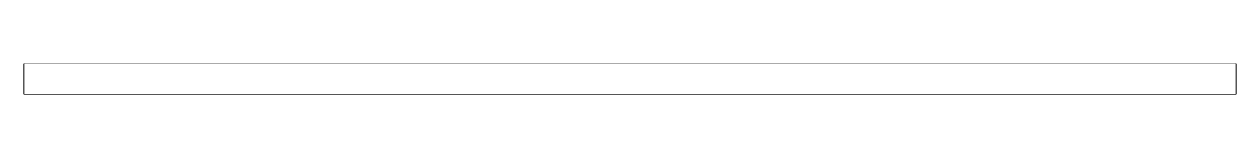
# Model space of a CAD drawing. Header units: millimetres. Extents: x 1975.88 to 1976.88, y 1837.71 to 1837.74.
import ezdxf

# ---------------------------------------------------------------- set-up
doc = ezdxf.new("R2010")
doc.units = ezdxf.units.MM

msp = doc.modelspace()

# ---------------------------------------------------------------- linework, layer by layer
msp.add_lwpolyline([(1975.8832, 1837.7396), (1976.8832, 1837.7396), (1976.8832, 1837.7146), (1975.8832, 1837.7146)], close=True)

# ---------------------------------------------------------------- next in the draw order: wipeouts: each hides what was drawn before it
msp.add_wipeout([(1975.8832, 1837.7396), (1976.8832, 1837.7396), (1976.8832, 1837.7146), (1975.8832, 1837.7146)])

doc.saveas('drawing.dxf')
